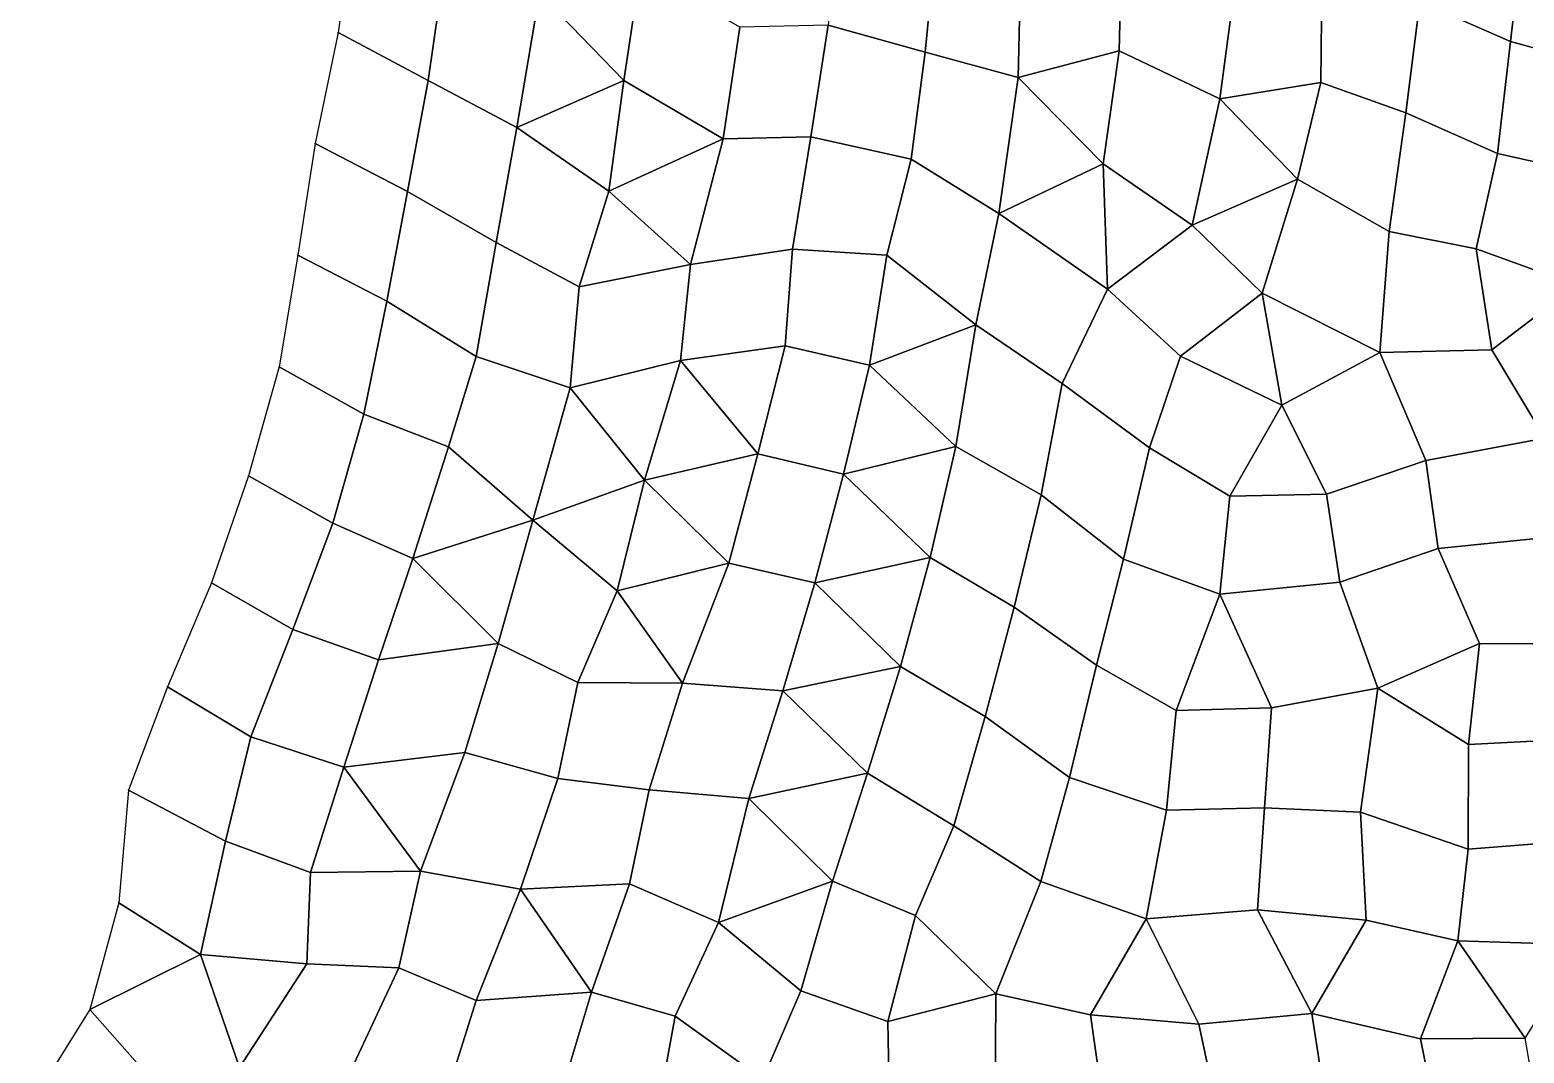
# Model space of a CAD drawing. Extents: x 727294 to 731543, y 8575035 to 8579824.
# Drawn here: x 729363.4 to 729627.4, y 8576331.3 to 8576512 of the extents above; entities that cross this region are included whole.
import ezdxf

# ---------------------------------------------------------------- set-up
doc = ezdxf.new("R2010")
doc.units = 0
for name, color, linetype in [('MESH_BOUND', 25, 'CONTINUOUS'), ('MESH_ELEMS', 250, 'CONTINUOUS'), ('MESH_NODES', 18, 'CONTINUOUS')]:
    doc.layers.add(name, color=color, linetype=linetype)

msp = doc.modelspace()

# ---------------------------------------------------------------- linework, layer by layer
at = {"layer": 'MESH_BOUND', "color": 25}
for points in [[(729420.68, 8576531.34, 38.17), (729417.9, 8576511.57, 38.17)], [(729417.9, 8576511.57, 38.17), (729413.86, 8576491.98, 38.17)], [(729413.86, 8576491.98, 38.17), (729410.75, 8576472.23, 38.17)], [(729410.75, 8576472.23, 38.17), (729407.46, 8576452.54, 38.17)], [(729407.46, 8576452.54, 38.17), (729402.04, 8576433.3, 38.17)], [(729402.04, 8576433.3, 38.17), (729395.55, 8576414.39, 38.17)], [(729395.55, 8576414.39, 38.17), (729387.77, 8576396.04, 38.17)], [(729387.77, 8576396.04, 38.17), (729380.83, 8576377.77, 38.17)], [(729380.83, 8576377.77, 38.17), (729379.13, 8576357.84, 38.17)], [(729379.13, 8576357.84, 38.17), (729374, 8576339.01, 38.17)], [(729374, 8576339.01, 38.17), (729363.43, 8576322.03, 38.17)]]:
    msp.add_polyline3d(points, dxfattribs=at)
at = {"layer": 'MESH_ELEMS', "color": 179}
for points in [[(729609.05, 8576517.02, 33.78), (729625.05, 8576509.96, 33.77), (729627.27, 8576529.29, 33.78), (729610.74, 8576536.78, 33.81)], [(729436.6, 8576522.38, 38.17), (729420.68, 8576531.34, 38.17), (729417.9, 8576511.57, 38.17), (729433.8, 8576503.13, 38.17)], [(729523.63, 8576528.47, 34.69), (729506.64, 8576532.57, 34.98), (729504.5, 8576512.85, 35.91), (729521.62, 8576508.11, 34.62)], [(729521.62, 8576508.11, 34.62), (729538.05, 8576503.61, 34.4), (729538.47, 8576521.68, 34.56), (729523.63, 8576528.47, 34.69)], [(729625.05, 8576509.96, 33.77), (729641.83, 8576505.39, 33.77), (729644.05, 8576525.1, 33.77), (729627.27, 8576529.29, 33.78)], [(729555.89, 8576508.36, 34.15), (729556.34, 8576525.44, 34.38), (729538.47, 8576521.68, 34.56), (729538.05, 8576503.61, 34.4)], [(729555.89, 8576508.36, 34.15), (729573.71, 8576499.84, 33.83), (729576.3, 8576519.36, 33.96), (729556.34, 8576525.44, 34.38)], [(729433.8, 8576503.13, 38.17), (729449.48, 8576494.82, 36.7), (729453.49, 8576518.55, 36.2), (729436.6, 8576522.38, 38.17)], [(729471.33, 8576522.67, 35.97), (729453.49, 8576518.55, 36.2), (729468.4, 8576503.09, 35.94), (729471.33, 8576522.67, 35.97)], [(729468.4, 8576503.09, 35.94), (729485.93, 8576492.8, 35.87), (729488.89, 8576512.51, 35.96), (729471.33, 8576522.67, 35.97)], [(729591.52, 8576502.75, 33.78), (729591.7, 8576520.01, 33.83), (729576.3, 8576519.36, 33.96), (729573.71, 8576499.84, 33.83)], [(729591.52, 8576502.75, 33.78), (729606.57, 8576497.41, 33.77), (729609.05, 8576517.02, 33.78), (729591.7, 8576520.01, 33.83)], [(729468.4, 8576503.09, 35.94), (729453.49, 8576518.55, 36.2), (729449.48, 8576494.82, 36.7), (729468.4, 8576503.09, 35.94)], [(729606.57, 8576497.41, 33.77), (729622.77, 8576490.2, 33.77), (729625.05, 8576509.96, 33.77), (729609.05, 8576517.02, 33.78)], [(729501.42, 8576493.16, 35.86), (729504.5, 8576512.85, 35.91), (729488.89, 8576512.51, 35.96), (729485.93, 8576492.8, 35.87)], [(729501.42, 8576493.16, 35.86), (729519.14, 8576489.2, 35.76), (729521.62, 8576508.11, 34.62), (729504.5, 8576512.85, 35.91)], [(729413.86, 8576491.98, 38.17), (729430.18, 8576483.51, 38.17), (729433.8, 8576503.13, 38.17), (729417.9, 8576511.57, 38.17)], [(729641.83, 8576505.39, 33.77), (729625.05, 8576509.96, 33.77), (729622.77, 8576490.2, 33.77), (729639.58, 8576486.44, 33.76)], [(729519.14, 8576489.2, 35.76), (729534.61, 8576479.64, 34.17), (729538.05, 8576503.61, 34.4), (729521.62, 8576508.11, 34.62)], [(729555.89, 8576508.36, 34.15), (729538.05, 8576503.61, 34.4), (729553.08, 8576488.36, 33.96), (729555.89, 8576508.36, 34.15)], [(729553.08, 8576488.36, 33.96), (729568.79, 8576477.54, 33.82), (729573.71, 8576499.84, 33.83), (729555.89, 8576508.36, 34.15)], [(729449.48, 8576494.82, 36.7), (729433.8, 8576503.13, 38.17), (729430.18, 8576483.51, 38.17), (729445.82, 8576474.5, 37.33)], [(729468.4, 8576503.09, 35.94), (729449.48, 8576494.82, 36.7), (729465.73, 8576483.53, 35.83), (729468.4, 8576503.09, 35.94)], [(729468.4, 8576503.09, 35.94), (729465.73, 8576483.53, 35.83), (729485.93, 8576492.8, 35.87), (729468.4, 8576503.09, 35.94)], [(729534.61, 8576479.64, 34.17), (729553.08, 8576488.36, 33.96), (729538.05, 8576503.61, 34.4), (729534.61, 8576479.64, 34.17)], [(729591.52, 8576502.75, 33.78), (729573.71, 8576499.84, 33.83), (729587.42, 8576485.68, 33.77), (729591.52, 8576502.75, 33.78)], [(729606.57, 8576497.41, 33.77), (729591.52, 8576502.75, 33.78), (729587.42, 8576485.68, 33.77), (729603.63, 8576476.42, 33.77)], [(729573.71, 8576499.84, 33.83), (729568.79, 8576477.54, 33.82), (729587.42, 8576485.68, 33.77), (729573.71, 8576499.84, 33.83)], [(729603.63, 8576476.42, 33.77), (729618.95, 8576473.4, 33.77), (729622.77, 8576490.2, 33.77), (729606.57, 8576497.41, 33.77)], [(729445.82, 8576474.5, 37.33), (729460.46, 8576466.65, 35.8), (729465.73, 8576483.53, 35.83), (729449.48, 8576494.82, 36.7)], [(729498.18, 8576473.32, 35.78), (729501.42, 8576493.16, 35.86), (729485.93, 8576492.8, 35.87), (729480.17, 8576470.63, 35.77)], [(729519.14, 8576489.2, 35.76), (729501.42, 8576493.16, 35.86), (729498.18, 8576473.32, 35.78), (729514.84, 8576472.28, 35.78)], [(729410.75, 8576472.23, 38.17), (729426.53, 8576464.14, 38.17), (729430.18, 8576483.51, 38.17), (729413.86, 8576491.98, 38.17)], [(729465.73, 8576483.53, 35.83), (729480.17, 8576470.63, 35.77), (729485.93, 8576492.8, 35.87), (729465.73, 8576483.53, 35.83)], [(729514.84, 8576472.28, 35.78), (729530.57, 8576459.92, 35.66), (729534.61, 8576479.64, 34.17), (729519.14, 8576489.2, 35.76)], [(729534.61, 8576479.64, 34.17), (729553.81, 8576466.25, 33.86), (729553.08, 8576488.36, 33.96), (729534.61, 8576479.64, 34.17)], [(729553.08, 8576488.36, 33.96), (729553.81, 8576466.25, 33.86), (729568.79, 8576477.54, 33.82), (729553.08, 8576488.36, 33.96)], [(729639.58, 8576486.44, 33.76), (729622.77, 8576490.2, 33.77), (729618.95, 8576473.4, 33.77), (729636.71, 8576466.97, 33.77)], [(729581.14, 8576465.56, 33.78), (729587.42, 8576485.68, 33.77), (729568.79, 8576477.54, 33.82), (729581.14, 8576465.56, 33.78)], [(729603.63, 8576476.42, 33.77), (729587.42, 8576485.68, 33.77), (729581.14, 8576465.56, 33.78), (729601.97, 8576455.07, 33.77)], [(729426.53, 8576464.14, 38.17), (729442.27, 8576454.36, 36.4), (729445.82, 8576474.5, 37.33), (729430.18, 8576483.51, 38.17)], [(729460.46, 8576466.65, 35.8), (729480.17, 8576470.63, 35.77), (729465.73, 8576483.53, 35.83), (729460.46, 8576466.65, 35.8)], [(729553.81, 8576466.25, 33.86), (729534.61, 8576479.64, 34.17), (729530.57, 8576459.92, 35.66), (729545.81, 8576449.57, 34.42)], [(729566.76, 8576454.42, 33.8), (729581.14, 8576465.56, 33.78), (729568.79, 8576477.54, 33.82), (729553.81, 8576466.25, 33.86)], [(729618.95, 8576473.4, 33.77), (729603.63, 8576476.42, 33.77), (729601.97, 8576455.07, 33.77), (729621.73, 8576455.51, 33.78)], [(729426.53, 8576464.14, 38.17), (729410.75, 8576472.23, 38.17), (729407.46, 8576452.54, 38.17), (729422.41, 8576444.17, 38.17)], [(729442.27, 8576454.36, 36.4), (729458.92, 8576448.85, 35.86), (729460.46, 8576466.65, 35.8), (729445.82, 8576474.5, 37.33)], [(729496.91, 8576456.22, 35.79), (729498.18, 8576473.32, 35.78), (729480.17, 8576470.63, 35.77), (729478.42, 8576453.67, 35.78)], [(729514.84, 8576472.28, 35.78), (729498.18, 8576473.32, 35.78), (729496.91, 8576456.22, 35.79), (729511.8, 8576452.84, 35.8)], [(729511.8, 8576452.84, 35.8), (729530.57, 8576459.92, 35.66), (729514.84, 8576472.28, 35.78), (729511.8, 8576452.84, 35.8)], [(729618.95, 8576473.4, 33.77), (729621.73, 8576455.51, 33.78), (729636.71, 8576466.97, 33.77), (729618.95, 8576473.4, 33.77)], [(729478.42, 8576453.67, 35.78), (729480.17, 8576470.63, 35.77), (729460.46, 8576466.65, 35.8), (729458.92, 8576448.85, 35.86)], [(729631.1, 8576439.95, 33.89), (729646.12, 8576450.97, 33.78), (729636.71, 8576466.97, 33.77), (729621.73, 8576455.51, 33.78)], [(729422.41, 8576444.17, 38.17), (729437.4, 8576438.43, 36.41), (729442.27, 8576454.36, 36.4), (729426.53, 8576464.14, 38.17)], [(729566.76, 8576454.42, 33.8), (729553.81, 8576466.25, 33.86), (729545.81, 8576449.57, 34.42), (729561.23, 8576438.2, 33.79)], [(729566.76, 8576454.42, 33.8), (729584.63, 8576445.79, 33.77), (729581.14, 8576465.56, 33.78), (729566.76, 8576454.42, 33.8)], [(729584.63, 8576445.79, 33.77), (729601.97, 8576455.07, 33.77), (729581.14, 8576465.56, 33.78), (729584.63, 8576445.79, 33.77)], [(729530.57, 8576459.92, 35.66), (729511.8, 8576452.84, 35.8), (729527.02, 8576438.49, 35.83), (729530.57, 8576459.92, 35.66)], [(729527.02, 8576438.49, 35.83), (729542.14, 8576429.9, 35.81), (729545.81, 8576449.57, 34.42), (729530.57, 8576459.92, 35.66)], [(729492.03, 8576437.18, 35.86), (729496.91, 8576456.22, 35.79), (729478.42, 8576453.67, 35.78), (729492.03, 8576437.18, 35.86)], [(729507.2, 8576433.59, 35.87), (729511.8, 8576452.84, 35.8), (729496.91, 8576456.22, 35.79), (729492.03, 8576437.18, 35.86)], [(729458.92, 8576448.85, 35.86), (729442.27, 8576454.36, 36.4), (729437.4, 8576438.43, 36.41), (729452.3, 8576425.45, 36.02)], [(729478.42, 8576453.67, 35.78), (729458.92, 8576448.85, 35.86), (729472.02, 8576432.49, 35.88), (729478.42, 8576453.67, 35.78)], [(729478.42, 8576453.67, 35.78), (729472.02, 8576432.49, 35.88), (729492.03, 8576437.18, 35.86), (729478.42, 8576453.67, 35.78)], [(729561.23, 8576438.2, 33.79), (729575.44, 8576429.7, 33.77), (729584.63, 8576445.79, 33.77), (729566.76, 8576454.42, 33.8)], [(729601.97, 8576455.07, 33.77), (729584.63, 8576445.79, 33.77), (729592.53, 8576430.06, 33.8), (729610.09, 8576436.01, 33.85)], [(729610.09, 8576436.01, 33.85), (729631.1, 8576439.95, 33.89), (729621.73, 8576455.51, 33.78), (729601.97, 8576455.07, 33.77)], [(729422.41, 8576444.17, 38.17), (729407.46, 8576452.54, 38.17), (729402.04, 8576433.3, 38.17), (729416.94, 8576424.92, 38.17)], [(729527.02, 8576438.49, 35.83), (729511.8, 8576452.84, 35.8), (729507.2, 8576433.59, 35.87), (729527.02, 8576438.49, 35.83)], [(729458.92, 8576448.85, 35.86), (729452.3, 8576425.45, 36.02), (729472.02, 8576432.49, 35.88), (729458.92, 8576448.85, 35.86)], [(729542.14, 8576429.9, 35.81), (729556.64, 8576418.59, 34.78), (729561.23, 8576438.2, 33.79), (729545.81, 8576449.57, 34.42)], [(729592.53, 8576430.06, 33.8), (729584.63, 8576445.79, 33.77), (729575.44, 8576429.7, 33.77), (729592.53, 8576430.06, 33.8)], [(729437.4, 8576438.43, 36.41), (729422.41, 8576444.17, 38.17), (729416.94, 8576424.92, 38.17), (729431.11, 8576418.71, 36.43)], [(729431.11, 8576418.71, 36.43), (729452.3, 8576425.45, 36.02), (729437.4, 8576438.43, 36.41), (729431.11, 8576418.71, 36.43)], [(729527.02, 8576438.49, 35.83), (729507.2, 8576433.59, 35.87), (729522.5, 8576418.87, 35.9), (729527.02, 8576438.49, 35.83)], [(729522.5, 8576418.87, 35.9), (729537.35, 8576410.06, 35.9), (729542.14, 8576429.9, 35.81), (729527.02, 8576438.49, 35.83)], [(729575.44, 8576429.7, 33.77), (729561.23, 8576438.2, 33.79), (729556.64, 8576418.59, 34.78), (729573.69, 8576412.41, 33.81)], [(729630.22, 8576422.3, 33.97), (729631.1, 8576439.95, 33.89), (729610.09, 8576436.01, 33.85), (729612.27, 8576420.42, 33.93)], [(729492.03, 8576437.18, 35.86), (729472.02, 8576432.49, 35.88), (729486.96, 8576417.83, 36), (729492.03, 8576437.18, 35.86)], [(729492.03, 8576437.18, 35.86), (729486.96, 8576417.83, 36), (729502.1, 8576414.36, 35.95), (729507.2, 8576433.59, 35.87)], [(729612.27, 8576420.42, 33.93), (729610.09, 8576436.01, 33.85), (729592.53, 8576430.06, 33.8), (729594.9, 8576414.49, 33.9)], [(729395.55, 8576414.39, 38.17), (729409.9, 8576406.12, 38.17), (729416.94, 8576424.92, 38.17), (729402.04, 8576433.3, 38.17)], [(729467.18, 8576412.99, 36.23), (729472.02, 8576432.49, 35.88), (729452.3, 8576425.45, 36.02), (729467.18, 8576412.99, 36.23)], [(729486.96, 8576417.83, 36), (729472.02, 8576432.49, 35.88), (729467.18, 8576412.99, 36.23), (729486.96, 8576417.83, 36)], [(729502.1, 8576414.36, 35.95), (729522.5, 8576418.87, 35.9), (729507.2, 8576433.59, 35.87), (729502.1, 8576414.36, 35.95)], [(729537.35, 8576410.06, 35.9), (729551.92, 8576399.85, 35.92), (729556.64, 8576418.59, 34.78), (729542.14, 8576429.9, 35.81)], [(729594.9, 8576414.49, 33.9), (729592.53, 8576430.06, 33.8), (729575.44, 8576429.7, 33.77), (729573.69, 8576412.41, 33.81)], [(729416.94, 8576424.92, 38.17), (729409.9, 8576406.12, 38.17), (729425.04, 8576400.76, 37.84), (729431.11, 8576418.71, 36.43)], [(729431.11, 8576418.71, 36.43), (729446.16, 8576403.66, 36), (729452.3, 8576425.45, 36.02), (729431.11, 8576418.71, 36.43)], [(729446.16, 8576403.66, 36), (729460.25, 8576396.81, 35.95), (729467.18, 8576412.99, 36.23), (729452.3, 8576425.45, 36.02)], [(729630.22, 8576422.3, 33.97), (729612.27, 8576420.42, 33.93), (729619.57, 8576403.67, 33.99), (729638.4, 8576403.58, 34.06)], [(729601.58, 8576395.8, 33.96), (729619.57, 8576403.67, 33.99), (729612.27, 8576420.42, 33.93), (729594.9, 8576414.49, 33.9)], [(729425.04, 8576400.76, 37.84), (729446.16, 8576403.66, 36), (729431.11, 8576418.71, 36.43), (729425.04, 8576400.76, 37.84)], [(729467.18, 8576412.99, 36.23), (729478.75, 8576396.68, 35.95), (729486.96, 8576417.83, 36), (729467.18, 8576412.99, 36.23)], [(729496.47, 8576395.29, 35.92), (729502.1, 8576414.36, 35.95), (729486.96, 8576417.83, 36), (729478.75, 8576396.68, 35.95)], [(729502.1, 8576414.36, 35.95), (729517.25, 8576399.63, 35.92), (729522.5, 8576418.87, 35.9), (729502.1, 8576414.36, 35.95)], [(729517.25, 8576399.63, 35.92), (729532.22, 8576390.76, 35.88), (729537.35, 8576410.06, 35.9), (729522.5, 8576418.87, 35.9)], [(729551.92, 8576399.85, 35.92), (729565.95, 8576391.81, 35.76), (729573.69, 8576412.41, 33.81), (729556.64, 8576418.59, 34.78)], [(729409.9, 8576406.12, 38.17), (729395.55, 8576414.39, 38.17), (729387.77, 8576396.04, 38.17), (729402.45, 8576387.21, 38.17)], [(729496.47, 8576395.29, 35.92), (729517.25, 8576399.63, 35.92), (729502.1, 8576414.36, 35.95), (729496.47, 8576395.29, 35.92)], [(729582.8, 8576392.32, 34.74), (729601.58, 8576395.8, 33.96), (729594.9, 8576414.49, 33.9), (729573.69, 8576412.41, 33.81)], [(729460.25, 8576396.81, 35.95), (729478.75, 8576396.68, 35.95), (729467.18, 8576412.99, 36.23), (729460.25, 8576396.81, 35.95)], [(729573.69, 8576412.41, 33.81), (729565.95, 8576391.81, 35.76), (729582.8, 8576392.32, 34.74), (729573.69, 8576412.41, 33.81)], [(729551.92, 8576399.85, 35.92), (729537.35, 8576410.06, 35.9), (729532.22, 8576390.76, 35.88), (729547.15, 8576380.02, 35.81)], [(729418.9, 8576381.82, 38.17), (729425.04, 8576400.76, 37.84), (729409.9, 8576406.12, 38.17), (729402.45, 8576387.21, 38.17)], [(729440.29, 8576384.41, 35.86), (729446.16, 8576403.66, 36), (729425.04, 8576400.76, 37.84), (729418.9, 8576381.82, 38.17)], [(729460.25, 8576396.81, 35.95), (729446.16, 8576403.66, 36), (729440.29, 8576384.41, 35.86), (729456.71, 8576379.8, 35.84)], [(729619.57, 8576403.67, 33.99), (729601.58, 8576395.8, 33.96), (729617.61, 8576385.83, 34.03), (729619.57, 8576403.67, 33.99)], [(729633.59, 8576386.65, 34.09), (729638.4, 8576403.58, 34.06), (729619.57, 8576403.67, 33.99), (729617.61, 8576385.83, 34.03)], [(729517.25, 8576399.63, 35.92), (729496.47, 8576395.29, 35.92), (729511.45, 8576380.79, 35.82), (729517.25, 8576399.63, 35.92)], [(729532.22, 8576390.76, 35.88), (729517.25, 8576399.63, 35.92), (729511.45, 8576380.79, 35.82), (729526.68, 8576371.46, 35.76)], [(729565.95, 8576391.81, 35.76), (729551.92, 8576399.85, 35.92), (729547.15, 8576380.02, 35.81), (729564.25, 8576374.26, 35.76)], [(729402.45, 8576387.21, 38.17), (729387.77, 8576396.04, 38.17), (729380.83, 8576377.77, 38.17), (729397.99, 8576368.76, 38.17)], [(729472.87, 8576377.83, 35.86), (729478.75, 8576396.68, 35.95), (729460.25, 8576396.81, 35.95), (729456.71, 8576379.8, 35.84)], [(729490.46, 8576376.3, 35.79), (729496.47, 8576395.29, 35.92), (729478.75, 8576396.68, 35.95), (729472.87, 8576377.83, 35.86)], [(729601.58, 8576395.8, 33.96), (729582.8, 8576392.32, 34.74), (729581.58, 8576374.66, 35.74), (729598.56, 8576373.9, 35.7)], [(729617.61, 8576385.83, 34.03), (729601.58, 8576395.8, 33.96), (729598.56, 8576373.9, 35.7), (729617.56, 8576367.32, 35.75)], [(729496.47, 8576395.29, 35.92), (729490.46, 8576376.3, 35.79), (729511.45, 8576380.79, 35.82), (729496.47, 8576395.29, 35.92)], [(729526.68, 8576371.46, 35.76), (729542.08, 8576361.66, 35.81), (729547.15, 8576380.02, 35.81), (729532.22, 8576390.76, 35.88)], [(729581.58, 8576374.66, 35.74), (729582.8, 8576392.32, 34.74), (729565.95, 8576391.81, 35.76), (729564.25, 8576374.26, 35.76)], [(729418.9, 8576381.82, 38.17), (729402.45, 8576387.21, 38.17), (729397.99, 8576368.76, 38.17), (729413.01, 8576363.21, 38.17)], [(729633.59, 8576386.65, 34.09), (729617.61, 8576385.83, 34.03), (729617.56, 8576367.32, 35.75), (729634.02, 8576368.64, 35.11)], [(729418.9, 8576381.82, 38.17), (729432.44, 8576363.44, 35.67), (729440.29, 8576384.41, 35.86), (729418.9, 8576381.82, 38.17)], [(729432.44, 8576363.44, 35.67), (729450.12, 8576360.26, 35.65), (729456.71, 8576379.8, 35.84), (729440.29, 8576384.41, 35.86)], [(729418.9, 8576381.82, 38.17), (729413.01, 8576363.21, 38.17), (729432.44, 8576363.44, 35.67), (729418.9, 8576381.82, 38.17)], [(729469.36, 8576361.25, 35.58), (729472.87, 8576377.83, 35.86), (729456.71, 8576379.8, 35.84), (729450.12, 8576360.26, 35.65)], [(729490.46, 8576376.3, 35.79), (729505.25, 8576361.72, 35.69), (729511.45, 8576380.79, 35.82), (729490.46, 8576376.3, 35.79)], [(729505.25, 8576361.72, 35.69), (729519.93, 8576355.62, 35.7), (729526.68, 8576371.46, 35.76), (729511.45, 8576380.79, 35.82)], [(729564.25, 8576374.26, 35.76), (729547.15, 8576380.02, 35.81), (729542.08, 8576361.66, 35.81), (729560.65, 8576355.05, 35.77)], [(729397.99, 8576368.76, 38.17), (729380.83, 8576377.77, 38.17), (729379.13, 8576357.84, 38.17), (729393.57, 8576348.75, 38.17)], [(729472.87, 8576377.83, 35.86), (729469.36, 8576361.25, 35.58), (729485.11, 8576354.38, 35.62), (729490.46, 8576376.3, 35.79)], [(729485.11, 8576354.38, 35.62), (729505.25, 8576361.72, 35.69), (729490.46, 8576376.3, 35.79), (729485.11, 8576354.38, 35.62)], [(729580.34, 8576356.64, 35.74), (729581.58, 8576374.66, 35.74), (729564.25, 8576374.26, 35.76), (729560.65, 8576355.05, 35.77)], [(729598.56, 8576373.9, 35.7), (729581.58, 8576374.66, 35.74), (729580.34, 8576356.64, 35.74), (729599.57, 8576354.83, 35.74)], [(729617.56, 8576367.32, 35.75), (729598.56, 8576373.9, 35.7), (729599.57, 8576354.83, 35.74), (729615.71, 8576351.13, 35.77)], [(729542.08, 8576361.66, 35.81), (729526.68, 8576371.46, 35.76), (729519.93, 8576355.62, 35.7), (729534.09, 8576341.79, 35.8)], [(729413.01, 8576363.21, 38.17), (729397.99, 8576368.76, 38.17), (729393.57, 8576348.75, 38.17), (729412.35, 8576347.11, 38.13)], [(729634.02, 8576368.64, 35.11), (729617.56, 8576367.32, 35.75), (729615.71, 8576351.13, 35.77), (729638, 8576350.45, 35.83)], [(729428.65, 8576346.37, 35.59), (729432.44, 8576363.44, 35.67), (729413.01, 8576363.21, 38.17), (729412.35, 8576347.11, 38.13)], [(729450.12, 8576360.26, 35.65), (729432.44, 8576363.44, 35.67), (729428.65, 8576346.37, 35.59), (729442.26, 8576340.62, 35.58)], [(729450.12, 8576360.26, 35.65), (729462.69, 8576342.11, 35.57), (729469.36, 8576361.25, 35.58), (729450.12, 8576360.26, 35.65)], [(729477.43, 8576337.86, 35.57), (729485.11, 8576354.38, 35.62), (729469.36, 8576361.25, 35.58), (729462.69, 8576342.11, 35.57)], [(729485.11, 8576354.38, 35.62), (729499.65, 8576342.35, 35.59), (729505.25, 8576361.72, 35.69), (729485.11, 8576354.38, 35.62)], [(729519.93, 8576355.62, 35.7), (729505.25, 8576361.72, 35.69), (729499.65, 8576342.35, 35.59), (729515.04, 8576336.92, 35.69)], [(729550.82, 8576338.09, 35.8), (729560.65, 8576355.05, 35.77), (729542.08, 8576361.66, 35.81), (729534.09, 8576341.79, 35.8)], [(729450.12, 8576360.26, 35.65), (729442.26, 8576340.62, 35.58), (729462.69, 8576342.11, 35.57), (729450.12, 8576360.26, 35.65)], [(729379.13, 8576357.84, 38.17), (729374, 8576339.01, 38.17), (729393.57, 8576348.75, 38.17), (729379.13, 8576357.84, 38.17)], [(729569.95, 8576336.45, 35.73), (729589.96, 8576338.31, 35.72), (729580.34, 8576356.64, 35.74), (729560.65, 8576355.05, 35.77)], [(729589.96, 8576338.31, 35.72), (729599.57, 8576354.83, 35.74), (729580.34, 8576356.64, 35.74), (729589.96, 8576338.31, 35.72)], [(729499.65, 8576342.35, 35.59), (729485.11, 8576354.38, 35.62), (729477.43, 8576337.86, 35.57), (729492.92, 8576326.72, 35.57)], [(729515.04, 8576336.92, 35.69), (729534.09, 8576341.79, 35.8), (729519.93, 8576355.62, 35.7), (729515.04, 8576336.92, 35.69)], [(729569.95, 8576336.45, 35.73), (729560.65, 8576355.05, 35.77), (729550.82, 8576338.09, 35.8), (729569.95, 8576336.45, 35.73)], [(729609.16, 8576333.87, 35.76), (729615.71, 8576351.13, 35.77), (729599.57, 8576354.83, 35.74), (729589.96, 8576338.31, 35.72)], [(729615.71, 8576351.13, 35.77), (729609.16, 8576333.87, 35.76), (729627.63, 8576333.97, 35.82), (729615.71, 8576351.13, 35.77)], [(729627.63, 8576333.97, 35.82), (729638, 8576350.45, 35.83), (729615.71, 8576351.13, 35.77), (729627.63, 8576333.97, 35.82)], [(729393.57, 8576348.75, 38.17), (729374, 8576339.01, 38.17), (729385.06, 8576326.53, 38.17), (729400.49, 8576328.78, 38.17)], [(729412.35, 8576347.11, 38.13), (729393.57, 8576348.75, 38.17), (729400.49, 8576328.78, 38.17), (729412.35, 8576347.11, 38.13)], [(729419.02, 8576325.83, 35.69), (729428.65, 8576346.37, 35.59), (729412.35, 8576347.11, 38.13), (729400.49, 8576328.78, 38.17)], [(729442.26, 8576340.62, 35.58), (729428.65, 8576346.37, 35.59), (729419.02, 8576325.83, 35.69), (729436.01, 8576320.61, 35.57)], [(729456.81, 8576322.67, 35.57), (729462.69, 8576342.11, 35.57), (729442.26, 8576340.62, 35.58), (729436.01, 8576320.61, 35.57)], [(729473.9, 8576318.6, 35.57), (729477.43, 8576337.86, 35.57), (729462.69, 8576342.11, 35.57), (729456.81, 8576322.67, 35.57)], [(729515.04, 8576336.92, 35.69), (729499.65, 8576342.35, 35.59), (729492.92, 8576326.72, 35.57), (729515.32, 8576321.03, 35.69)], [(729533.96, 8576321.29, 35.76), (729534.09, 8576341.79, 35.8), (729515.04, 8576336.92, 35.69), (729515.32, 8576321.03, 35.69)], [(729550.82, 8576338.09, 35.8), (729534.09, 8576341.79, 35.8), (729533.96, 8576321.29, 35.76), (729553.25, 8576320.99, 35.84)], [(729363.43, 8576322.03, 38.17), (729375.07, 8576311.72, 38.17), (729385.06, 8576326.53, 38.17), (729374, 8576339.01, 38.17)], [(729473.9, 8576318.6, 35.57), (729492.92, 8576326.72, 35.57), (729477.43, 8576337.86, 35.57), (729473.9, 8576318.6, 35.57)], [(729569.95, 8576336.45, 35.73), (729550.82, 8576338.09, 35.8), (729553.25, 8576320.99, 35.84), (729573.44, 8576320.22, 35.69)], [(729573.44, 8576320.22, 35.69), (729592.88, 8576319.25, 35.71), (729589.96, 8576338.31, 35.72), (729569.95, 8576336.45, 35.73)], [(729609.16, 8576333.87, 35.76), (729589.96, 8576338.31, 35.72), (729592.88, 8576319.25, 35.71), (729612.46, 8576317.51, 35.79)], [(729612.46, 8576317.51, 35.79), (729630.51, 8576317.3, 35.85), (729627.63, 8576333.97, 35.82), (729609.16, 8576333.87, 35.76)]]:
    msp.add_3dface(points, dxfattribs=at)
at = {"layer": 'MESH_NODES', "color": 18}
for p in [(729417.9, 8576511.57, 38.17), (729625.05, 8576509.96, 33.77), (729521.62, 8576508.11, 34.62), (729555.89, 8576508.36, 34.15), (729433.8, 8576503.13, 38.17), (729468.4, 8576503.09, 35.94), (729538.05, 8576503.61, 34.4), (729591.52, 8576502.75, 33.78), (729573.71, 8576499.84, 33.83), (729606.57, 8576497.41, 33.77), (729449.48, 8576494.82, 36.7), (729501.42, 8576493.16, 35.86), (729413.86, 8576491.98, 38.17), (729485.93, 8576492.8, 35.87), (729519.14, 8576489.2, 35.76), (729553.08, 8576488.36, 33.96), (729622.77, 8576490.2, 33.77), (729587.42, 8576485.68, 33.77), (729430.18, 8576483.51, 38.17), (729465.73, 8576483.53, 35.83), (729534.61, 8576479.64, 34.17), (729568.79, 8576477.54, 33.82), (729603.63, 8576476.42, 33.77), (729410.75, 8576472.23, 38.17), (729445.82, 8576474.5, 37.33), (729498.18, 8576473.32, 35.78), (729514.84, 8576472.28, 35.78), (729618.95, 8576473.4, 33.77), (729480.17, 8576470.63, 35.77), (729426.53, 8576464.14, 38.17), (729460.46, 8576466.65, 35.8), (729553.81, 8576466.25, 33.86), (729581.14, 8576465.56, 33.78), (729530.57, 8576459.92, 35.66), (729496.91, 8576456.22, 35.79), (729442.27, 8576454.36, 36.4), (729478.42, 8576453.67, 35.78), (729566.76, 8576454.42, 33.8), (729601.97, 8576455.07, 33.77), (729621.73, 8576455.51, 33.78), (729407.46, 8576452.54, 38.17), (729511.8, 8576452.84, 35.8), (729458.92, 8576448.85, 35.86), (729545.81, 8576449.57, 34.42), (729584.63, 8576445.79, 33.77), (729422.41, 8576444.17, 38.17), (729437.4, 8576438.43, 36.41), (729527.02, 8576438.49, 35.83), (729561.23, 8576438.2, 33.79), (729492.03, 8576437.18, 35.86), (729610.09, 8576436.01, 33.85), (729402.04, 8576433.3, 38.17), (729472.02, 8576432.49, 35.88), (729507.2, 8576433.59, 35.87), (729542.14, 8576429.9, 35.81), (729592.53, 8576430.06, 33.8), (729575.44, 8576429.7, 33.77), (729416.94, 8576424.92, 38.17), (729452.3, 8576425.45, 36.02), (729612.27, 8576420.42, 33.93), (729431.11, 8576418.71, 36.43), (729486.96, 8576417.83, 36), (729522.5, 8576418.87, 35.9), (729556.64, 8576418.59, 34.78), (729395.55, 8576414.39, 38.17), (729502.1, 8576414.36, 35.95), (729594.9, 8576414.49, 33.9), (729467.18, 8576412.99, 36.23), (729573.69, 8576412.41, 33.81), (729537.35, 8576410.06, 35.9), (729409.9, 8576406.12, 38.17), (729446.16, 8576403.66, 36), (729619.57, 8576403.67, 33.99), (729425.04, 8576400.76, 37.84), (729517.25, 8576399.63, 35.92), (729551.92, 8576399.85, 35.92), (729387.77, 8576396.04, 38.17), (729460.25, 8576396.81, 35.95), (729478.75, 8576396.68, 35.95), (729601.58, 8576395.8, 33.96), (729496.47, 8576395.29, 35.92), (729532.22, 8576390.76, 35.88), (729565.95, 8576391.81, 35.76), (729582.8, 8576392.32, 34.74), (729402.45, 8576387.21, 38.17), (729617.61, 8576385.83, 34.03), (729440.29, 8576384.41, 35.86), (729418.9, 8576381.82, 38.17), (729456.71, 8576379.8, 35.84), (729511.45, 8576380.79, 35.82), (729547.15, 8576380.02, 35.81), (729380.83, 8576377.77, 38.17), (729472.87, 8576377.83, 35.86), (729490.46, 8576376.3, 35.79), (729581.58, 8576374.66, 35.74), (729564.25, 8576374.26, 35.76), (729598.56, 8576373.9, 35.7), (729526.68, 8576371.46, 35.76), (729397.99, 8576368.76, 38.17), (729617.56, 8576367.32, 35.75), (729413.01, 8576363.21, 38.17), (729432.44, 8576363.44, 35.67), (729469.36, 8576361.25, 35.58), (729505.25, 8576361.72, 35.69), (729542.08, 8576361.66, 35.81), (729450.12, 8576360.26, 35.65), (729379.13, 8576357.84, 38.17), (729580.34, 8576356.64, 35.74), (729485.11, 8576354.38, 35.62), (729519.93, 8576355.62, 35.7), (729560.65, 8576355.05, 35.77), (729599.57, 8576354.83, 35.74), (729615.71, 8576351.13, 35.77), (729393.57, 8576348.75, 38.17), (729412.35, 8576347.11, 38.13), (729428.65, 8576346.37, 35.59), (729442.26, 8576340.62, 35.58), (729462.69, 8576342.11, 35.57), (729499.65, 8576342.35, 35.59), (729534.09, 8576341.79, 35.8), (729374, 8576339.01, 38.17), (729477.43, 8576337.86, 35.57), (729550.82, 8576338.09, 35.8), (729589.96, 8576338.31, 35.72), (729515.04, 8576336.92, 35.69), (729569.95, 8576336.45, 35.73), (729609.16, 8576333.87, 35.76)]:
    msp.add_point(p, dxfattribs=at)

doc.saveas('drawing.dxf')
